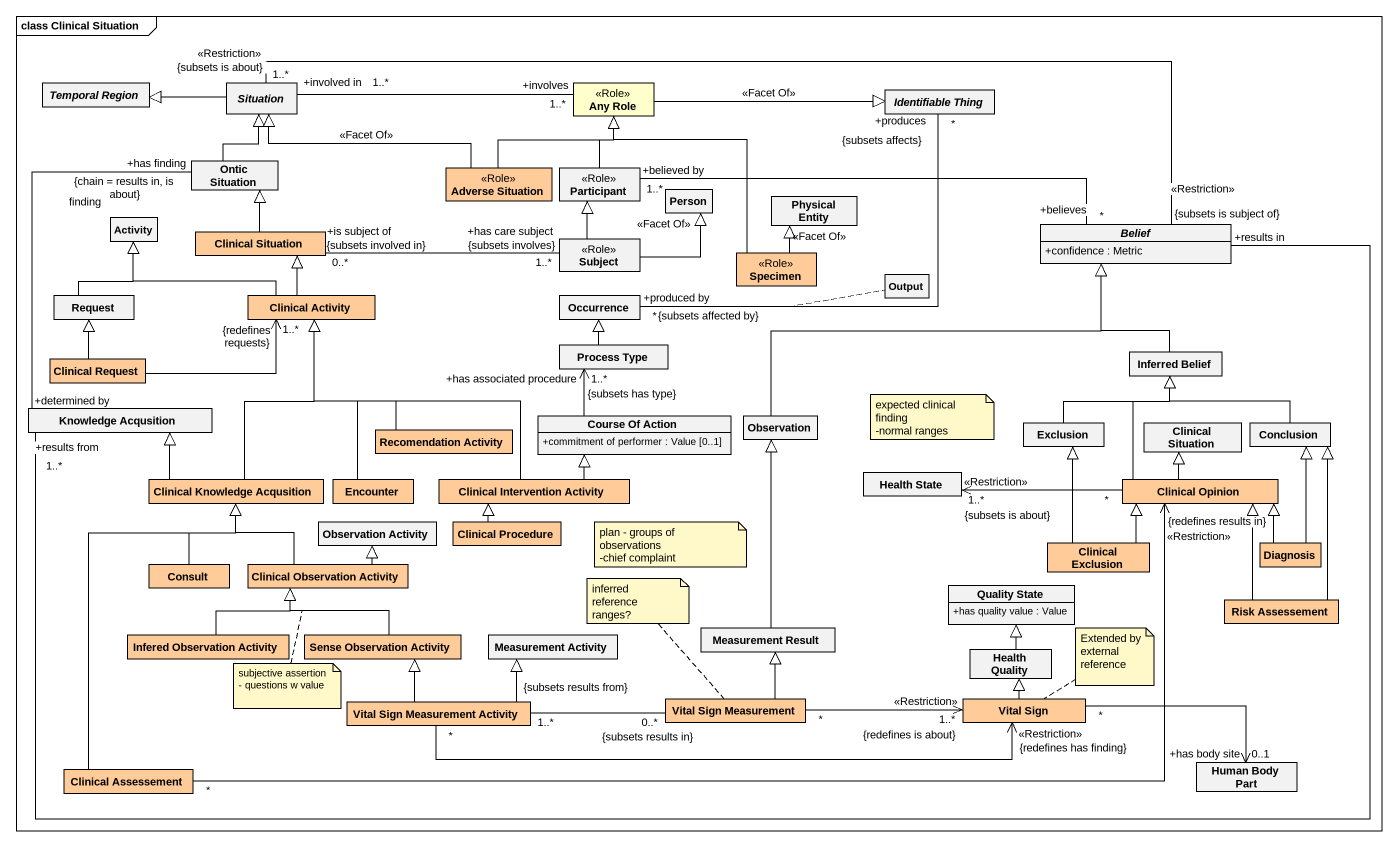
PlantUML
@startuml
mainframe class Clinical Situation
hide circle
hide empty members
skinparam classAttributeIconSize 0
abstract class "Temporal Region" as Temporal_Region
abstract class Situation
class "Any Role" as Any_Role <<Role>> #FFFFCC
abstract class "Identifiable Thing" as Identifiable_Thing
class "Ontic Situation" as Ontic_Situation
class "Adverse Situation" as Adverse_Situation <<Role>> #FFCC99
class "Participant" as Participant_ <<Role>>
class Activity
class "Person" as Person_
class "Physical Entity" as Physical_Entity
abstract class Belief {
  +confidence : Metric
}
class "Clinical Situation" as Clinical_Situation #FFCC99
class Subject <<Role>>
class Specimen <<Role>> #FFCC99
class Output
class Request
class "Clinical Activity" as Clinical_Activity #FFCC99
class Occurrence
class "Clinical Request" as Clinical_Request #FFCC99
class "Process Type" as Process_Type
class "Inferred Belief" as Inferred_Belief
class "Knowledge Acqusition" as Knowledge_Acqusition
class "Recomendation Activity" as Recomendation_Activity #FFCC99
class "Course Of Action" as Course_Of_Action {
  +commitment of performer : Value [0..1]
}
class Observation
class Exclusion
class "Clinical Situation" as Clinical_Situation_2
class Conclusion
class "Clinical Knowledge Acqusition" as Clinical_Knowledge #FFCC99
class Encounter #FFCC99
class "Clinical Intervention Activity" as Clinical_Intervention #FFCC99
class "Health State" as Health_State
class "Clinical Opinion" as Clinical_Opinion #FFCC99
class "Observation Activity" as Observation_Activity
class "Clinical Procedure" as Clinical_Procedure #FFCC99
class "Clinical Exclusion" as Clinical_Exclusion #FFCC99
class Diagnosis #FFCC99
class Consult #FFCC99
class "Clinical Observation Activity" as Clinical_Observation #FFCC99
class "Quality State" as Quality_State {
  +has quality value : Value
}
class "Infered Observation Activity" as Infered_Observation_Activity #FFCC99
class "Sense Observation Activity" as Sense_Observation_Activity #FFCC99
class "Measurement Activity" as Measurement_Activity
class "Measurement Result" as Measurement_Result
class "Risk Assessement" as Risk_Assessement #FFCC99
class "Health Quality" as Health_Quality
class "Vital Sign Measurement Activity" as Vital_Sign_Measurement #FFCC99
class "Vital Sign Measurement" as Vital_Sign_Measurement_2 #FFCC99
class "Vital Sign" as Vital_Sign #FFCC99
class "Clinical Assessement" as Clinical_Assessement #FFCC99
class "Human Body Part" as Human_Body_Part
Situation -left-|> Temporal_Region
Situation "+involved in\n1..*" -right- "+involves\n1..*" Any_Role
Any_Role -right-|> Identifiable_Thing : <<Facet Of>>
Ontic_Situation -up-|> Situation
Adverse_Situation -left-|> Situation : <<Facet Of>>
Adverse_Situation -up-|> Any_Role
Participant_ -up-|> Any_Role
Belief "{subsets is subject of}\n<<Restriction>>" -left- "1..*\n{subsets is about}\n<<Restriction>>" Situation
Belief "+believes\n*" -left- "+believed by\n1..*" Participant_
Clinical_Situation -up-|> Ontic_Situation
Clinical_Situation "0..*\n{subsets involved in}\n+is subject of" -right- "+has care subject\n1..*\n{subsets involves}" Subject
Subject -up-|> Participant_
Subject -up-|> Person_ : <<Facet Of>>
Specimen -up-|> Any_Role
Specimen -up-|> Physical_Entity : <<Facet Of>>
Request -up-|> Activity
Clinical_Activity -left-|> Activity
Clinical_Activity -up-|> Clinical_Situation
Occurrence "+produced by\n*\n{subsets affected by}" -up- "+produces\n*\n{subsets affects}" Identifiable_Thing
(Occurrence, Identifiable_Thing) .. Output
Clinical_Request -up-|> Request
Clinical_Request -right-> "1..*\n{redefines requests}" Clinical_Activity
Process_Type -up-|> Occurrence
Inferred_Belief -up-|> Belief
Knowledge_Acqusition "+determined by" -up- "+has finding\n{chain = results in, is about}" Ontic_Situation : finding
Knowledge_Acqusition "+results from\n1..*" -right- "+results in" Belief
Recomendation_Activity -up-|> Clinical_Activity
Course_Of_Action -up-> "+has associated procedure\n1..*\n{subsets has type}" Process_Type
Observation -right-|> Belief
Exclusion -up-|> Inferred_Belief
Conclusion -up-|> Inferred_Belief
Clinical_Knowledge -up-|> Clinical_Activity
Clinical_Knowledge -up-|> Knowledge_Acqusition
Encounter -up-|> Clinical_Activity
Clinical_Intervention -up-|> Clinical_Activity
Clinical_Intervention -right-|> Course_Of_Action
Clinical_Opinion -up-|> Inferred_Belief
Clinical_Opinion -up-|> Clinical_Situation_2
Clinical_Opinion "*" -left-> "1..*\n{subsets is about}\n<<Restriction>>" Health_State
Clinical_Procedure -up-|> Clinical_Intervention
Clinical_Exclusion -up-|> Exclusion
Clinical_Exclusion -up-|> Clinical_Opinion
Diagnosis -up-|> Conclusion
Diagnosis -up-|> Clinical_Opinion
Consult -up-|> Clinical_Knowledge
Clinical_Observation -up-|> Clinical_Knowledge
Clinical_Observation -up-|> Observation_Activity
Infered_Observation_Activity -right-|> Clinical_Observation
Sense_Observation_Activity -up-|> Clinical_Observation
Measurement_Result -up-|> Observation
Risk_Assessement -up-|> Conclusion
Risk_Assessement -up-|> Clinical_Opinion
Health_Quality -up-|> Quality_State
Vital_Sign_Measurement -up-|> Sense_Observation_Activity
Vital_Sign_Measurement -right-|> Measurement_Activity
Vital_Sign_Measurement "1..*\n{subsets results from}" -right- "0..*\n{subsets results in}" Vital_Sign_Measurement_2
Vital_Sign_Measurement "*" -right-> "{redefines has finding}\n<<Restriction>>" Vital_Sign
Vital_Sign_Measurement_2 -up-|> Measurement_Result
Vital_Sign_Measurement_2 "*" -right-> "1..*\n{redefines is about}\n<<Restriction>>" Vital_Sign
Vital_Sign -up-|> Health_Quality
Vital_Sign "*" -right-> "0..1\n+has body site" Human_Body_Part
Clinical_Assessement -up-|> Clinical_Knowledge
Clinical_Assessement "*" -right-> "{redefines results in}\n<<Restriction>>" Clinical_Opinion
note as N1
  expected clinical finding
  -normal ranges
end note
note as N2
  plan - groups of observations
  -chief complaint
end note
note top of Vital_Sign_Measurement_2 : inferred reference ranges?
note right of Vital_Sign : Extended by external reference
note bottom of Clinical_Observation
  subjective assertion
  - questions w value
end note
@enduml
